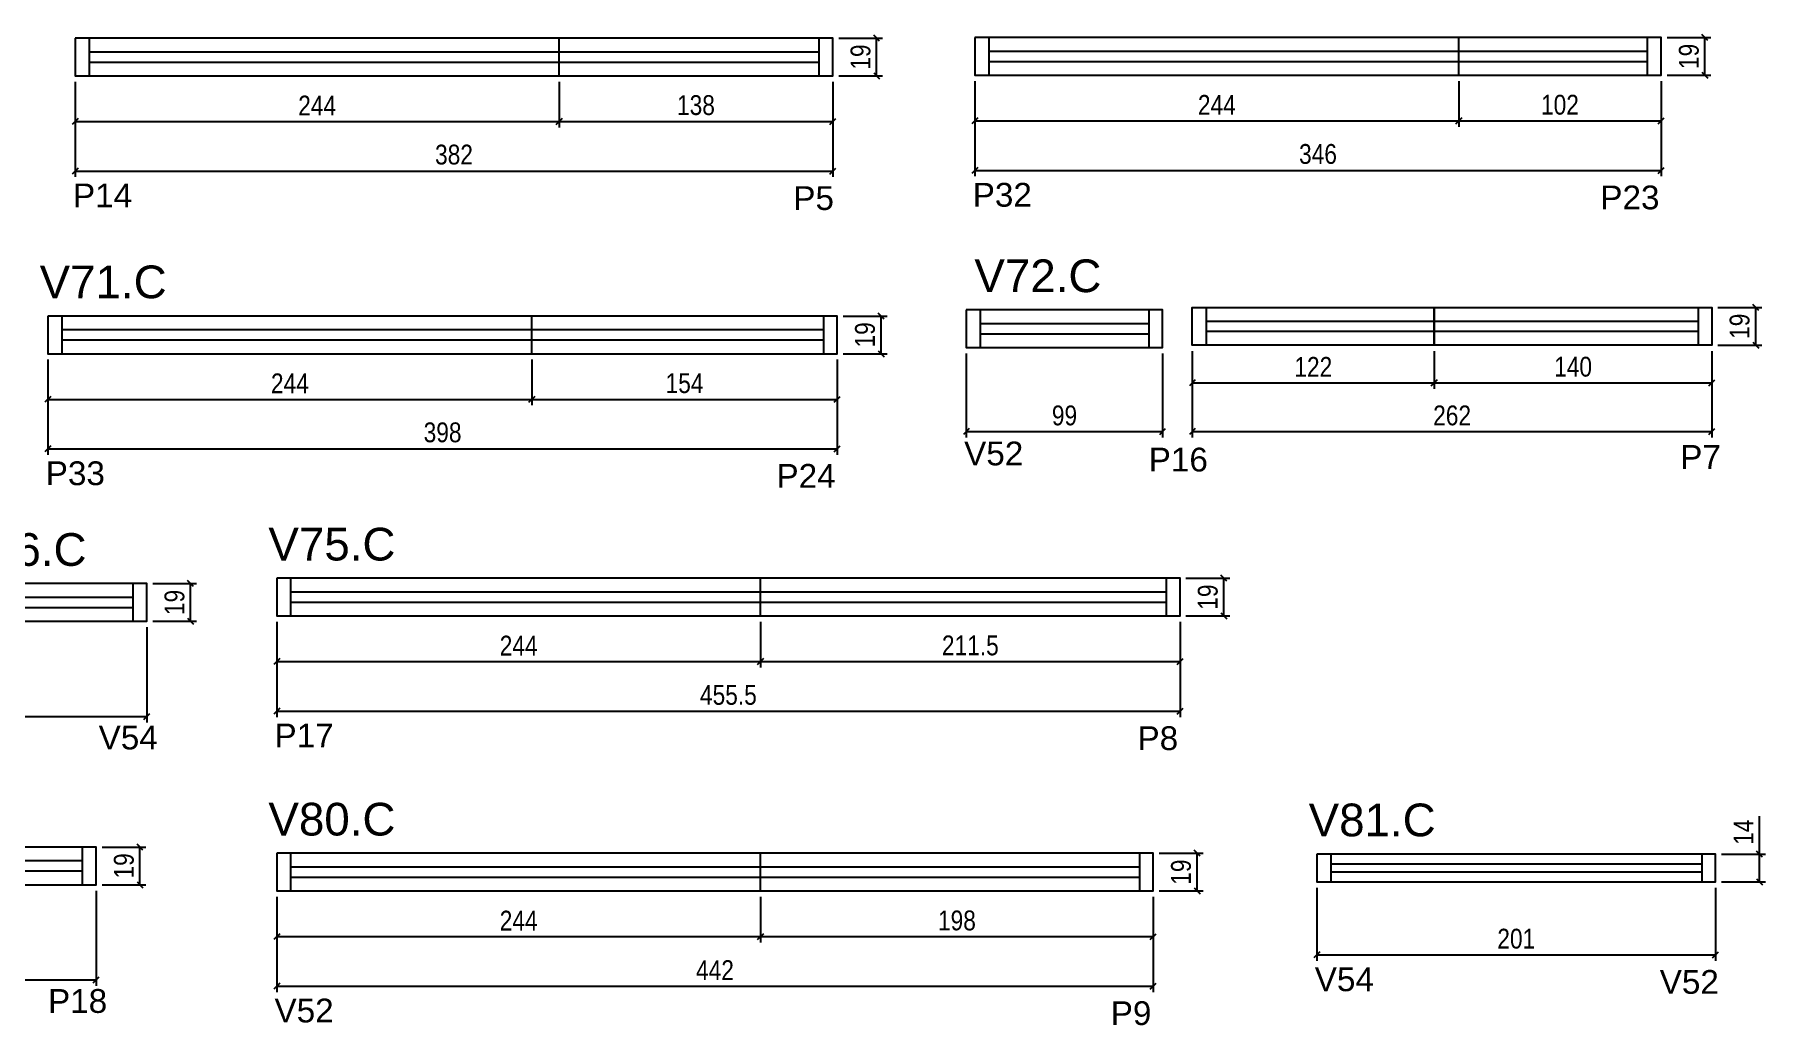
# Model space of a CAD drawing. Header units: millimetres. Extents: x 4052 to 5425, y -1423 to 2493.
# Drawn here: x 4541 to 5413, y -1423 to -923 of the extents above; entities that cross this region are included whole.
import ezdxf

# ---------------------------------------------------------------- set-up
doc = ezdxf.new("R2010")
doc.units = ezdxf.units.MM
for name, color, linetype in [('5', 5, 'Continuous'), ('COTA', 241, 'Continuous'), ('NOMENCLATURA', 7, 'Continuous'), ('Painéis', 200, 'Continuous'), ('SARR_2.2x7', 40, 'Continuous'), ('SARR_EDITAR', 141, 'Continuous')]:
    doc.layers.add(name, color=color, linetype=linetype)
doc.styles.add('COTA TECNICA', font='techl___.ttf', dxfattribs={"height": 10})
doc.styles.add('COTA TECNICA-50', font='techl___.ttf', dxfattribs={"height": 10})
doc.styles.get("Standard").update_dxf_attribs({"font": 'arial.ttf'})
doc.dimstyles.new('COTA PAINEL-50', dxfattribs={"dimtxt": 10, "dimasz": 3, "dimexe": 3, "dimexo": 3, "dimgap": 3, "dimtad": 1, "dimdec": 1, "dimzin": 12, "dimdsep": 46, "dimtxsty": 'COTA TECNICA-50', "dimblk1": 'OBLIQUE', "dimblk2": 'OBLIQUE', "dimsah": 1, "dimcen": 0.9, "dimclrd": 4, "dimclre": 4, "dimclrt": 240, "dimadec": 1, "dimazin": 3, "dimtfac": 1, "dimtdec": 1, "dimtmove": 0, "dimatfit": 3, "dimfxl": 1, "dimtolj": 1, "dimtzin": 12, "dimarcsym": 0})
doc.dimstyles.new('PAINEL', dxfattribs={"dimtxt": 10, "dimasz": 3, "dimexe": 3, "dimexo": 3, "dimgap": 3, "dimtad": 1, "dimdec": 1, "dimzin": 12, "dimdsep": 46, "dimtxsty": 'COTA TECNICA', "dimblk1": 'OBLIQUE', "dimblk2": 'OBLIQUE', "dimsah": 1, "dimcen": 0.9, "dimclrd": 4, "dimclre": 4, "dimclrt": 240, "dimadec": 1, "dimazin": 3, "dimtfac": 1, "dimtdec": 1, "dimtmove": 0, "dimatfit": 3, "dimfxl": 1, "dimtolj": 1, "dimtzin": 12, "dimarcsym": 0})

# ---------------------------------------------------------------- blocks, each defined once
blk = doc.blocks.new('_Oblique')
at = {"color": 0, "linetype": 'ByBlock', "lineweight": -2}
blk.add_line((-0.5, -0.5), (0.5, 0.5), dxfattribs=at)
blk = doc.blocks.new('*D127')
at = {"layer": 'COTA', "color": 4, "linetype": 'ByBlock', "lineweight": -2, "transparency": 16777216}
for p, q in [((4561.16, -947.3), (4561.16, -995.3)), ((4943.16, -947.3), (4943.16, -995.3)), ((4561.16, -992.3), (4943.16, -992.3))]:
    blk.add_line(p, q, dxfattribs=at)
at = {"layer": 'Defpoints', "color": 0, "linetype": 'ByBlock', "transparency": 16777216}
for p in [(4561.16, -944.3), (4943.16, -944.3), (4943.16, -992.3)]:
    blk.add_point(p, dxfattribs=at)
at = {"layer": 'COTA', "color": 4, "linetype": 'ByBlock', "lineweight": -2, "transparency": 16777216, "xscale": 3, "yscale": 3, "zscale": 3, "rotation": 180}
blk.add_blockref('_Oblique', (4561.16, -992.3), dxfattribs=at)
at = {"layer": 'COTA', "color": 4, "linetype": 'ByBlock', "lineweight": -2, "transparency": 16777216, "xscale": 3, "yscale": 3, "zscale": 3}
blk.add_blockref('_Oblique', (4943.16, -992.3), dxfattribs=at)
at = {"layer": 'COTA', "color": 240, "linetype": 'ByBlock', "transparency": 16777216, "insert": (4752.16, -984.06), "char_height": 10, "attachment_point": 5, "style": 'COTA TECNICA-50'}
blk.add_mtext('\\A1;382', dxfattribs=at)
blk = doc.blocks.new('*D128')
at = {"layer": 'COTA', "color": 4, "lineweight": -2, "transparency": 16777216}
for p, q in [((4946.16, -925.3), (4968.28, -925.3)), ((4965.28, -944.3), (4965.28, -925.3)), ((4946.16, -944.3), (4968.28, -944.3))]:
    blk.add_line(p, q, dxfattribs=at)
at = {"layer": 'Defpoints', "color": 0, "transparency": 16777216}
for p in [(4943.16, -925.3), (4965.28, -925.3), (4943.16, -944.3)]:
    blk.add_point(p, dxfattribs=at)
at = {"layer": 'COTA', "color": 4, "lineweight": -2, "transparency": 16777216, "xscale": 3, "yscale": 3, "zscale": 3}
for p, rotation in [((4965.28, -925.3), 90), ((4965.28, -944.3), 270)]:
    blk.add_blockref('_Oblique', p, dxfattribs=dict(at, rotation=rotation))
at = {"layer": 'COTA', "color": 240, "transparency": 16777216, "insert": (4957.19, -934.8), "char_height": 10, "attachment_point": 5, "rotation": 90, "style": 'COTA TECNICA'}
blk.add_mtext('\\A1;19', dxfattribs=at)
blk = doc.blocks.new('*D129')
at = {"layer": 'Defpoints', "color": 0, "transparency": 16777216}
for p in [(4561.16, -944.3), (4805.16, -944.3), (4805.16, -967.34)]:
    blk.add_point(p, dxfattribs=at)
at = {"layer": 'Painéis', "color": 4, "lineweight": -2, "transparency": 16777216}
for p, q in [((4561.16, -947.3), (4561.16, -970.34)), ((4805.16, -947.3), (4805.16, -970.34)), ((4561.16, -967.34), (4805.16, -967.34))]:
    blk.add_line(p, q, dxfattribs=at)
at = {"layer": 'Painéis', "color": 4, "lineweight": -2, "transparency": 16777216, "xscale": 3, "yscale": 3, "zscale": 3, "rotation": 180}
blk.add_blockref('_Oblique', (4561.16, -967.34), dxfattribs=at)
at = {"layer": 'Painéis', "color": 4, "lineweight": -2, "transparency": 16777216, "xscale": 3, "yscale": 3, "zscale": 3}
blk.add_blockref('_Oblique', (4805.16, -967.34), dxfattribs=at)
at = {"layer": 'Painéis', "color": 240, "transparency": 16777216, "insert": (4683.16, -959.27), "char_height": 10, "attachment_point": 5, "style": 'COTA TECNICA'}
blk.add_mtext('\\A1;244', dxfattribs=at)
blk = doc.blocks.new('*D254')
at = {"layer": 'Defpoints', "color": 0, "transparency": 16777216}
for p in [(4805.16, -944.3), (4943.16, -944.3), (4943.16, -967.34)]:
    blk.add_point(p, dxfattribs=at)
at = {"layer": 'Painéis', "color": 4, "lineweight": -2, "transparency": 16777216}
for p, q in [((4805.16, -947.3), (4805.16, -970.34)), ((4943.16, -947.3), (4943.16, -970.34)), ((4805.16, -967.34), (4943.16, -967.34))]:
    blk.add_line(p, q, dxfattribs=at)
at = {"layer": 'Painéis', "color": 4, "lineweight": -2, "transparency": 16777216, "xscale": 3, "yscale": 3, "zscale": 3, "rotation": 180}
blk.add_blockref('_Oblique', (4805.16, -967.34), dxfattribs=at)
at = {"layer": 'Painéis', "color": 4, "lineweight": -2, "transparency": 16777216, "xscale": 3, "yscale": 3, "zscale": 3}
blk.add_blockref('_Oblique', (4943.16, -967.34), dxfattribs=at)
at = {"layer": 'Painéis', "color": 240, "transparency": 16777216, "insert": (4874.16, -959.1), "char_height": 10, "attachment_point": 5, "style": 'COTA TECNICA'}
blk.add_mtext('\\A1;138', dxfattribs=at)
blk = doc.blocks.new('*D130')
at = {"layer": 'COTA', "color": 4, "linetype": 'ByBlock', "lineweight": -2, "transparency": 16777216}
for p, q in [((5014.83, -946.97), (5014.83, -994.97)), ((5360.83, -946.97), (5360.83, -994.97)), ((5014.83, -991.97), (5360.83, -991.97))]:
    blk.add_line(p, q, dxfattribs=at)
at = {"layer": 'Defpoints', "color": 0, "linetype": 'ByBlock', "transparency": 16777216}
for p in [(5014.83, -943.97), (5360.83, -943.97), (5360.83, -991.97)]:
    blk.add_point(p, dxfattribs=at)
at = {"layer": 'COTA', "color": 4, "linetype": 'ByBlock', "lineweight": -2, "transparency": 16777216, "xscale": 3, "yscale": 3, "zscale": 3, "rotation": 180}
blk.add_blockref('_Oblique', (5014.83, -991.97), dxfattribs=at)
at = {"layer": 'COTA', "color": 4, "linetype": 'ByBlock', "lineweight": -2, "transparency": 16777216, "xscale": 3, "yscale": 3, "zscale": 3}
blk.add_blockref('_Oblique', (5360.83, -991.97), dxfattribs=at)
at = {"layer": 'COTA', "color": 240, "linetype": 'ByBlock', "transparency": 16777216, "insert": (5187.83, -983.75), "char_height": 10, "attachment_point": 5, "style": 'COTA TECNICA-50'}
blk.add_mtext('\\A1;346', dxfattribs=at)
blk = doc.blocks.new('*D131')
at = {"layer": 'COTA', "color": 4, "lineweight": -2, "transparency": 16777216}
for p, q in [((5363.83, -924.97), (5385.95, -924.97)), ((5382.95, -943.97), (5382.95, -924.97)), ((5363.83, -943.97), (5385.95, -943.97))]:
    blk.add_line(p, q, dxfattribs=at)
at = {"layer": 'Defpoints', "color": 0, "transparency": 16777216}
for p in [(5360.83, -924.97), (5382.95, -924.97), (5360.83, -943.97)]:
    blk.add_point(p, dxfattribs=at)
at = {"layer": 'COTA', "color": 4, "lineweight": -2, "transparency": 16777216, "xscale": 3, "yscale": 3, "zscale": 3}
for p, rotation in [((5382.95, -924.97), 90), ((5382.95, -943.97), 270)]:
    blk.add_blockref('_Oblique', p, dxfattribs=dict(at, rotation=rotation))
at = {"layer": 'COTA', "color": 240, "transparency": 16777216, "insert": (5374.87, -934.47), "char_height": 10, "attachment_point": 5, "rotation": 90, "style": 'COTA TECNICA'}
blk.add_mtext('\\A1;19', dxfattribs=at)
blk = doc.blocks.new('*D132')
at = {"layer": 'Defpoints', "color": 0, "transparency": 16777216}
for p in [(5014.83, -943.97), (5258.83, -943.97), (5258.83, -967.01)]:
    blk.add_point(p, dxfattribs=at)
at = {"layer": 'Painéis', "color": 4, "lineweight": -2, "transparency": 16777216}
for p, q in [((5014.83, -946.97), (5014.83, -970.01)), ((5258.83, -946.97), (5258.83, -970.01)), ((5014.83, -967.01), (5258.83, -967.01))]:
    blk.add_line(p, q, dxfattribs=at)
at = {"layer": 'Painéis', "color": 4, "lineweight": -2, "transparency": 16777216, "xscale": 3, "yscale": 3, "zscale": 3, "rotation": 180}
blk.add_blockref('_Oblique', (5014.83, -967.01), dxfattribs=at)
at = {"layer": 'Painéis', "color": 4, "lineweight": -2, "transparency": 16777216, "xscale": 3, "yscale": 3, "zscale": 3}
blk.add_blockref('_Oblique', (5258.83, -967.01), dxfattribs=at)
at = {"layer": 'Painéis', "color": 240, "transparency": 16777216, "insert": (5136.83, -958.94), "char_height": 10, "attachment_point": 5, "style": 'COTA TECNICA'}
blk.add_mtext('\\A1;244', dxfattribs=at)
blk = doc.blocks.new('*D255')
at = {"layer": 'Defpoints', "color": 0, "transparency": 16777216}
for p in [(5258.83, -943.97), (5360.83, -943.97), (5360.83, -967.01)]:
    blk.add_point(p, dxfattribs=at)
at = {"layer": 'Painéis', "color": 4, "lineweight": -2, "transparency": 16777216}
for p, q in [((5258.83, -946.97), (5258.83, -970.01)), ((5360.83, -946.97), (5360.83, -970.01)), ((5258.83, -967.01), (5360.83, -967.01))]:
    blk.add_line(p, q, dxfattribs=at)
at = {"layer": 'Painéis', "color": 4, "lineweight": -2, "transparency": 16777216, "xscale": 3, "yscale": 3, "zscale": 3, "rotation": 180}
blk.add_blockref('_Oblique', (5258.83, -967.01), dxfattribs=at)
at = {"layer": 'Painéis', "color": 4, "lineweight": -2, "transparency": 16777216, "xscale": 3, "yscale": 3, "zscale": 3}
blk.add_blockref('_Oblique', (5360.83, -967.01), dxfattribs=at)
at = {"layer": 'Painéis', "color": 240, "transparency": 16777216, "insert": (5309.83, -958.91), "char_height": 10, "attachment_point": 5, "style": 'COTA TECNICA'}
blk.add_mtext('\\A1;102', dxfattribs=at)
blk = doc.blocks.new('*D137')
at = {"layer": 'COTA', "color": 4, "linetype": 'ByBlock', "lineweight": -2, "transparency": 16777216}
for p, q in [((4547.41, -1087.45), (4547.41, -1135.44)), ((4945.41, -1087.45), (4945.41, -1135.44)), ((4547.41, -1132.44), (4945.41, -1132.44))]:
    blk.add_line(p, q, dxfattribs=at)
at = {"layer": 'Defpoints', "color": 0, "linetype": 'ByBlock', "transparency": 16777216}
for p in [(4547.41, -1084.45), (4945.41, -1084.45), (4945.41, -1132.44)]:
    blk.add_point(p, dxfattribs=at)
at = {"layer": 'COTA', "color": 4, "linetype": 'ByBlock', "lineweight": -2, "transparency": 16777216, "xscale": 3, "yscale": 3, "zscale": 3, "rotation": 180}
blk.add_blockref('_Oblique', (4547.41, -1132.44), dxfattribs=at)
at = {"layer": 'COTA', "color": 4, "linetype": 'ByBlock', "lineweight": -2, "transparency": 16777216, "xscale": 3, "yscale": 3, "zscale": 3}
blk.add_blockref('_Oblique', (4945.41, -1132.44), dxfattribs=at)
at = {"layer": 'COTA', "color": 240, "linetype": 'ByBlock', "transparency": 16777216, "insert": (4746.41, -1124.19), "char_height": 10, "attachment_point": 5, "style": 'COTA TECNICA-50'}
blk.add_mtext('\\A1;398', dxfattribs=at)
blk = doc.blocks.new('*D159')
at = {"layer": 'COTA', "color": 4, "lineweight": -2, "transparency": 16777216}
for p, q in [((4948.41, -1065.45), (4970.53, -1065.45)), ((4967.53, -1084.45), (4967.53, -1065.45)), ((4948.41, -1084.45), (4970.53, -1084.45))]:
    blk.add_line(p, q, dxfattribs=at)
at = {"layer": 'Defpoints', "color": 0, "transparency": 16777216}
for p in [(4945.41, -1065.45), (4967.53, -1065.45), (4945.41, -1084.45)]:
    blk.add_point(p, dxfattribs=at)
at = {"layer": 'COTA', "color": 4, "lineweight": -2, "transparency": 16777216, "xscale": 3, "yscale": 3, "zscale": 3}
for p, rotation in [((4967.53, -1065.45), 90), ((4967.53, -1084.45), 270)]:
    blk.add_blockref('_Oblique', p, dxfattribs=dict(at, rotation=rotation))
at = {"layer": 'COTA', "color": 240, "transparency": 16777216, "insert": (4959.44, -1074.95), "char_height": 10, "attachment_point": 5, "rotation": 90, "style": 'COTA TECNICA'}
blk.add_mtext('\\A1;19', dxfattribs=at)
blk = doc.blocks.new('*D160')
at = {"layer": 'Defpoints', "color": 0, "transparency": 16777216}
for p in [(4547.41, -1084.45), (4791.41, -1084.45), (4791.41, -1107.48)]:
    blk.add_point(p, dxfattribs=at)
at = {"layer": 'Painéis', "color": 4, "lineweight": -2, "transparency": 16777216}
for p, q in [((4547.41, -1087.45), (4547.41, -1110.48)), ((4791.41, -1087.45), (4791.41, -1110.48)), ((4547.41, -1107.48), (4791.41, -1107.48))]:
    blk.add_line(p, q, dxfattribs=at)
at = {"layer": 'Painéis', "color": 4, "lineweight": -2, "transparency": 16777216, "xscale": 3, "yscale": 3, "zscale": 3, "rotation": 180}
blk.add_blockref('_Oblique', (4547.41, -1107.48), dxfattribs=at)
at = {"layer": 'Painéis', "color": 4, "lineweight": -2, "transparency": 16777216, "xscale": 3, "yscale": 3, "zscale": 3}
blk.add_blockref('_Oblique', (4791.41, -1107.48), dxfattribs=at)
at = {"layer": 'Painéis', "color": 240, "transparency": 16777216, "insert": (4669.41, -1099.41), "char_height": 10, "attachment_point": 5, "style": 'COTA TECNICA'}
blk.add_mtext('\\A1;244', dxfattribs=at)
blk = doc.blocks.new('*D265')
at = {"layer": 'Defpoints', "color": 0, "transparency": 16777216}
for p in [(4791.41, -1084.45), (4945.41, -1084.45), (4945.41, -1107.48)]:
    blk.add_point(p, dxfattribs=at)
at = {"layer": 'Painéis', "color": 4, "lineweight": -2, "transparency": 16777216}
for p, q in [((4791.41, -1087.45), (4791.41, -1110.48)), ((4945.41, -1087.45), (4945.41, -1110.48)), ((4791.41, -1107.48), (4945.41, -1107.48))]:
    blk.add_line(p, q, dxfattribs=at)
at = {"layer": 'Painéis', "color": 4, "lineweight": -2, "transparency": 16777216, "xscale": 3, "yscale": 3, "zscale": 3, "rotation": 180}
blk.add_blockref('_Oblique', (4791.41, -1107.48), dxfattribs=at)
at = {"layer": 'Painéis', "color": 4, "lineweight": -2, "transparency": 16777216, "xscale": 3, "yscale": 3, "zscale": 3}
blk.add_blockref('_Oblique', (4945.41, -1107.48), dxfattribs=at)
at = {"layer": 'Painéis', "color": 240, "transparency": 16777216, "insert": (4868.41, -1099.37), "char_height": 10, "attachment_point": 5, "style": 'COTA TECNICA'}
blk.add_mtext('\\A1;154', dxfattribs=at)
blk = doc.blocks.new('*D161')
at = {"layer": 'COTA', "color": 4, "linetype": 'ByBlock', "lineweight": -2, "transparency": 16777216}
for p, q in [((5010.5, -1084.38), (5010.5, -1126.75)), ((5109.5, -1084.38), (5109.5, -1126.75)), ((5010.5, -1123.75), (5109.5, -1123.75))]:
    blk.add_line(p, q, dxfattribs=at)
at = {"layer": 'Defpoints', "color": 0, "linetype": 'ByBlock', "transparency": 16777216}
for p in [(5010.5, -1081.38), (5109.5, -1081.38), (5109.5, -1123.75)]:
    blk.add_point(p, dxfattribs=at)
at = {"layer": 'COTA', "color": 4, "linetype": 'ByBlock', "lineweight": -2, "transparency": 16777216, "xscale": 3, "yscale": 3, "zscale": 3, "rotation": 180}
blk.add_blockref('_Oblique', (5010.5, -1123.75), dxfattribs=at)
at = {"layer": 'COTA', "color": 4, "linetype": 'ByBlock', "lineweight": -2, "transparency": 16777216, "xscale": 3, "yscale": 3, "zscale": 3}
blk.add_blockref('_Oblique', (5109.5, -1123.75), dxfattribs=at)
at = {"layer": 'COTA', "color": 240, "linetype": 'ByBlock', "transparency": 16777216, "insert": (5060, -1115.66), "char_height": 10, "attachment_point": 5, "style": 'COTA TECNICA-50'}
blk.add_mtext('\\A1;99', dxfattribs=at)
blk = doc.blocks.new('*D162')
at = {"layer": 'COTA', "color": 4, "linetype": 'ByBlock', "lineweight": -2, "transparency": 16777216}
for p, q in [((5124.45, -1083.12), (5124.45, -1102.17)), ((5246.45, -1083.12), (5246.45, -1102.17)), ((5124.45, -1099.17), (5246.45, -1099.17))]:
    blk.add_line(p, q, dxfattribs=at)
at = {"layer": 'Defpoints', "color": 0, "linetype": 'ByBlock', "transparency": 16777216}
for p in [(5124.45, -1080.12), (5246.45, -1080.12), (5246.45, -1099.17)]:
    blk.add_point(p, dxfattribs=at)
at = {"layer": 'COTA', "color": 4, "linetype": 'ByBlock', "lineweight": -2, "transparency": 16777216, "xscale": 3, "yscale": 3, "zscale": 3, "rotation": 180}
blk.add_blockref('_Oblique', (5124.45, -1099.17), dxfattribs=at)
at = {"layer": 'COTA', "color": 4, "linetype": 'ByBlock', "lineweight": -2, "transparency": 16777216, "xscale": 3, "yscale": 3, "zscale": 3}
blk.add_blockref('_Oblique', (5246.45, -1099.17), dxfattribs=at)
at = {"layer": 'COTA', "color": 240, "linetype": 'ByBlock', "transparency": 16777216, "insert": (5185.45, -1091.11), "char_height": 10, "attachment_point": 5, "style": 'COTA TECNICA-50'}
blk.add_mtext('\\A1;122', dxfattribs=at)
blk = doc.blocks.new('*D163')
at = {"layer": 'COTA', "color": 4, "linetype": 'ByBlock', "lineweight": -2, "transparency": 16777216}
for p, q in [((5246.45, -1083.12), (5246.45, -1102.17)), ((5386.45, -1083.12), (5386.45, -1102.17)), ((5246.45, -1099.17), (5386.45, -1099.17))]:
    blk.add_line(p, q, dxfattribs=at)
at = {"layer": 'Defpoints', "color": 0, "linetype": 'ByBlock', "transparency": 16777216}
for p in [(5246.45, -1080.12), (5386.45, -1080.12), (5386.45, -1099.17)]:
    blk.add_point(p, dxfattribs=at)
at = {"layer": 'COTA', "color": 4, "linetype": 'ByBlock', "lineweight": -2, "transparency": 16777216, "xscale": 3, "yscale": 3, "zscale": 3, "rotation": 180}
blk.add_blockref('_Oblique', (5246.45, -1099.17), dxfattribs=at)
at = {"layer": 'COTA', "color": 4, "linetype": 'ByBlock', "lineweight": -2, "transparency": 16777216, "xscale": 3, "yscale": 3, "zscale": 3}
blk.add_blockref('_Oblique', (5386.45, -1099.17), dxfattribs=at)
at = {"layer": 'COTA', "color": 240, "linetype": 'ByBlock', "transparency": 16777216, "insert": (5316.45, -1091.07), "char_height": 10, "attachment_point": 5, "style": 'COTA TECNICA-50'}
blk.add_mtext('\\A1;140', dxfattribs=at)
blk = doc.blocks.new('*D266')
at = {"layer": 'COTA', "color": 4, "lineweight": -2, "transparency": 16777216}
for p, q in [((5124.45, -1083.12), (5124.45, -1126.75)), ((5386.45, -1083.12), (5386.45, -1126.75)), ((5124.45, -1123.75), (5386.45, -1123.75))]:
    blk.add_line(p, q, dxfattribs=at)
at = {"layer": 'Defpoints', "color": 0, "transparency": 16777216}
for p in [(5124.45, -1080.12), (5386.45, -1080.12), (5386.45, -1123.75)]:
    blk.add_point(p, dxfattribs=at)
at = {"layer": 'COTA', "color": 4, "lineweight": -2, "transparency": 16777216, "xscale": 3, "yscale": 3, "zscale": 3, "rotation": 180}
blk.add_blockref('_Oblique', (5124.45, -1123.75), dxfattribs=at)
at = {"layer": 'COTA', "color": 4, "lineweight": -2, "transparency": 16777216, "xscale": 3, "yscale": 3, "zscale": 3}
blk.add_blockref('_Oblique', (5386.45, -1123.75), dxfattribs=at)
at = {"layer": 'COTA', "color": 240, "transparency": 16777216, "insert": (5255.45, -1115.65), "char_height": 10, "attachment_point": 5, "style": 'COTA TECNICA'}
blk.add_mtext('\\A1;262', dxfattribs=at)
blk = doc.blocks.new('*D164')
at = {"layer": 'COTA', "color": 4, "lineweight": -2, "transparency": 16777216}
for p, q in [((5389.45, -1061.12), (5411.57, -1061.12)), ((5408.57, -1080.12), (5408.57, -1061.12)), ((5389.45, -1080.12), (5411.57, -1080.12))]:
    blk.add_line(p, q, dxfattribs=at)
at = {"layer": 'Defpoints', "color": 0, "transparency": 16777216}
for p in [(5386.45, -1061.12), (5408.57, -1061.12), (5386.45, -1080.12)]:
    blk.add_point(p, dxfattribs=at)
at = {"layer": 'COTA', "color": 4, "lineweight": -2, "transparency": 16777216, "xscale": 3, "yscale": 3, "zscale": 3}
for p, rotation in [((5408.57, -1061.12), 90), ((5408.57, -1080.12), 270)]:
    blk.add_blockref('_Oblique', p, dxfattribs=dict(at, rotation=rotation))
at = {"layer": 'COTA', "color": 240, "transparency": 16777216, "insert": (5400.48, -1070.62), "char_height": 10, "attachment_point": 5, "rotation": 90, "style": 'COTA TECNICA'}
blk.add_mtext('\\A1;19', dxfattribs=at)
blk = doc.blocks.new('*D167')
at = {"layer": 'COTA', "color": 4, "linetype": 'ByBlock', "lineweight": -2, "transparency": 16777216}
for p, q in [((4417.22, -1222.44), (4417.22, -1270.44)), ((4597.22, -1222.44), (4597.22, -1270.44)), ((4417.22, -1267.44), (4597.22, -1267.44))]:
    blk.add_line(p, q, dxfattribs=at)
at = {"layer": 'Defpoints', "color": 0, "linetype": 'ByBlock', "transparency": 16777216}
for p in [(4417.22, -1219.44), (4597.22, -1219.44), (4597.22, -1267.44)]:
    blk.add_point(p, dxfattribs=at)
at = {"layer": 'COTA', "color": 4, "linetype": 'ByBlock', "lineweight": -2, "transparency": 16777216, "xscale": 3, "yscale": 3, "zscale": 3, "rotation": 180}
blk.add_blockref('_Oblique', (4417.22, -1267.44), dxfattribs=at)
at = {"layer": 'COTA', "color": 4, "linetype": 'ByBlock', "lineweight": -2, "transparency": 16777216, "xscale": 3, "yscale": 3, "zscale": 3}
blk.add_blockref('_Oblique', (4597.22, -1267.44), dxfattribs=at)
at = {"layer": 'COTA', "color": 240, "linetype": 'ByBlock', "transparency": 16777216, "insert": (4507.22, -1259.31), "char_height": 10, "attachment_point": 5, "style": 'COTA TECNICA-50'}
blk.add_mtext('\\A1;180', dxfattribs=at)
blk = doc.blocks.new('*D168')
at = {"layer": 'COTA', "color": 4, "lineweight": -2, "transparency": 16777216}
for p, q in [((4600.22, -1200.44), (4622.34, -1200.44)), ((4619.34, -1219.44), (4619.34, -1200.44)), ((4600.22, -1219.44), (4622.34, -1219.44))]:
    blk.add_line(p, q, dxfattribs=at)
at = {"layer": 'Defpoints', "color": 0, "transparency": 16777216}
for p in [(4597.22, -1200.44), (4619.34, -1200.44), (4597.22, -1219.44)]:
    blk.add_point(p, dxfattribs=at)
at = {"layer": 'COTA', "color": 4, "lineweight": -2, "transparency": 16777216, "xscale": 3, "yscale": 3, "zscale": 3}
for p, rotation in [((4619.34, -1200.44), 90), ((4619.34, -1219.44), 270)]:
    blk.add_blockref('_Oblique', p, dxfattribs=dict(at, rotation=rotation))
at = {"layer": 'COTA', "color": 240, "transparency": 16777216, "insert": (4611.26, -1209.94), "char_height": 10, "attachment_point": 5, "rotation": 90, "style": 'COTA TECNICA'}
blk.add_mtext('\\A1;19', dxfattribs=at)
blk = doc.blocks.new('*D169')
at = {"layer": 'COTA', "color": 4, "linetype": 'ByBlock', "lineweight": -2, "transparency": 16777216}
for p, q in [((4662.76, -1219.74), (4662.76, -1267.74)), ((5118.26, -1219.74), (5118.26, -1267.74)), ((4662.76, -1264.74), (5118.26, -1264.74))]:
    blk.add_line(p, q, dxfattribs=at)
at = {"layer": 'Defpoints', "color": 0, "linetype": 'ByBlock', "transparency": 16777216}
for p in [(4662.76, -1216.74), (5118.26, -1216.74), (5118.26, -1264.74)]:
    blk.add_point(p, dxfattribs=at)
at = {"layer": 'COTA', "color": 4, "linetype": 'ByBlock', "lineweight": -2, "transparency": 16777216, "xscale": 3, "yscale": 3, "zscale": 3, "rotation": 180}
blk.add_blockref('_Oblique', (4662.76, -1264.74), dxfattribs=at)
at = {"layer": 'COTA', "color": 4, "linetype": 'ByBlock', "lineweight": -2, "transparency": 16777216, "xscale": 3, "yscale": 3, "zscale": 3}
blk.add_blockref('_Oblique', (5118.26, -1264.74), dxfattribs=at)
at = {"layer": 'COTA', "color": 240, "linetype": 'ByBlock', "transparency": 16777216, "insert": (4890.51, -1256.63), "char_height": 10, "attachment_point": 5, "style": 'COTA TECNICA-50'}
blk.add_mtext('\\A1;455.5', dxfattribs=at)
blk = doc.blocks.new('*D170')
at = {"layer": 'COTA', "color": 4, "lineweight": -2, "transparency": 16777216}
for p, q in [((5121.26, -1197.74), (5143.38, -1197.74)), ((5140.38, -1216.74), (5140.38, -1197.74)), ((5121.26, -1216.74), (5143.38, -1216.74))]:
    blk.add_line(p, q, dxfattribs=at)
at = {"layer": 'Defpoints', "color": 0, "transparency": 16777216}
for p in [(5118.26, -1197.74), (5140.38, -1197.74), (5118.26, -1216.74)]:
    blk.add_point(p, dxfattribs=at)
at = {"layer": 'COTA', "color": 4, "lineweight": -2, "transparency": 16777216, "xscale": 3, "yscale": 3, "zscale": 3}
for p, rotation in [((5140.38, -1197.74), 90), ((5140.38, -1216.74), 270)]:
    blk.add_blockref('_Oblique', p, dxfattribs=dict(at, rotation=rotation))
at = {"layer": 'COTA', "color": 240, "transparency": 16777216, "insert": (5132.29, -1207.24), "char_height": 10, "attachment_point": 5, "rotation": 90, "style": 'COTA TECNICA'}
blk.add_mtext('\\A1;19', dxfattribs=at)
blk = doc.blocks.new('*D171')
at = {"layer": 'Defpoints', "color": 0, "transparency": 16777216}
for p in [(4662.76, -1216.74), (4906.76, -1216.74), (4906.76, -1239.78)]:
    blk.add_point(p, dxfattribs=at)
at = {"layer": 'Painéis', "color": 4, "lineweight": -2, "transparency": 16777216}
for p, q in [((4662.76, -1219.74), (4662.76, -1242.78)), ((4906.76, -1219.74), (4906.76, -1242.78)), ((4662.76, -1239.78), (4906.76, -1239.78))]:
    blk.add_line(p, q, dxfattribs=at)
at = {"layer": 'Painéis', "color": 4, "lineweight": -2, "transparency": 16777216, "xscale": 3, "yscale": 3, "zscale": 3, "rotation": 180}
blk.add_blockref('_Oblique', (4662.76, -1239.78), dxfattribs=at)
at = {"layer": 'Painéis', "color": 4, "lineweight": -2, "transparency": 16777216, "xscale": 3, "yscale": 3, "zscale": 3}
blk.add_blockref('_Oblique', (4906.76, -1239.78), dxfattribs=at)
at = {"layer": 'Painéis', "color": 240, "transparency": 16777216, "insert": (4784.76, -1231.7), "char_height": 10, "attachment_point": 5, "style": 'COTA TECNICA'}
blk.add_mtext('\\A1;244', dxfattribs=at)
blk = doc.blocks.new('*D269')
at = {"layer": 'Defpoints', "color": 0, "transparency": 16777216}
for p in [(4906.76, -1216.74), (5118.26, -1216.74), (5118.26, -1239.78)]:
    blk.add_point(p, dxfattribs=at)
at = {"layer": 'Painéis', "color": 4, "lineweight": -2, "transparency": 16777216}
for p, q in [((4906.76, -1219.74), (4906.76, -1242.78)), ((5118.26, -1219.74), (5118.26, -1242.78)), ((4906.76, -1239.78), (5118.26, -1239.78))]:
    blk.add_line(p, q, dxfattribs=at)
at = {"layer": 'Painéis', "color": 4, "lineweight": -2, "transparency": 16777216, "xscale": 3, "yscale": 3, "zscale": 3, "rotation": 180}
blk.add_blockref('_Oblique', (4906.76, -1239.78), dxfattribs=at)
at = {"layer": 'Painéis', "color": 4, "lineweight": -2, "transparency": 16777216, "xscale": 3, "yscale": 3, "zscale": 3}
blk.add_blockref('_Oblique', (5118.26, -1239.78), dxfattribs=at)
at = {"layer": 'Painéis', "color": 240, "transparency": 16777216, "insert": (5012.51, -1231.67), "char_height": 10, "attachment_point": 5, "style": 'COTA TECNICA'}
blk.add_mtext('\\A1;211.5', dxfattribs=at)
blk = doc.blocks.new('*D175')
at = {"layer": 'COTA', "color": 4, "linetype": 'ByBlock', "lineweight": -2, "transparency": 16777216}
for p, q in [((4430.7, -1355.34), (4430.7, -1403.33)), ((4571.7, -1355.34), (4571.7, -1403.33)), ((4430.7, -1400.33), (4571.7, -1400.33))]:
    blk.add_line(p, q, dxfattribs=at)
at = {"layer": 'Defpoints', "color": 0, "linetype": 'ByBlock', "transparency": 16777216}
for p in [(4430.7, -1352.34), (4571.7, -1352.34), (4571.7, -1400.33)]:
    blk.add_point(p, dxfattribs=at)
at = {"layer": 'COTA', "color": 4, "linetype": 'ByBlock', "lineweight": -2, "transparency": 16777216, "xscale": 3, "yscale": 3, "zscale": 3, "rotation": 180}
blk.add_blockref('_Oblique', (4430.7, -1400.33), dxfattribs=at)
at = {"layer": 'COTA', "color": 4, "linetype": 'ByBlock', "lineweight": -2, "transparency": 16777216, "xscale": 3, "yscale": 3, "zscale": 3}
blk.add_blockref('_Oblique', (4571.7, -1400.33), dxfattribs=at)
at = {"layer": 'COTA', "color": 240, "linetype": 'ByBlock', "transparency": 16777216, "insert": (4501.2, -1392.26), "char_height": 10, "attachment_point": 5, "style": 'COTA TECNICA-50'}
blk.add_mtext('\\A1;141', dxfattribs=at)
blk = doc.blocks.new('*D176')
at = {"layer": 'COTA', "color": 4, "lineweight": -2, "transparency": 16777216}
for p, q in [((4574.7, -1333.34), (4596.82, -1333.34)), ((4593.82, -1352.34), (4593.82, -1333.34)), ((4574.7, -1352.34), (4596.82, -1352.34))]:
    blk.add_line(p, q, dxfattribs=at)
at = {"layer": 'Defpoints', "color": 0, "transparency": 16777216}
for p in [(4571.7, -1333.34), (4593.82, -1333.34), (4571.7, -1352.34)]:
    blk.add_point(p, dxfattribs=at)
at = {"layer": 'COTA', "color": 4, "lineweight": -2, "transparency": 16777216, "xscale": 3, "yscale": 3, "zscale": 3}
for p, rotation in [((4593.82, -1333.34), 90), ((4593.82, -1352.34), 270)]:
    blk.add_blockref('_Oblique', p, dxfattribs=dict(at, rotation=rotation))
at = {"layer": 'COTA', "color": 240, "transparency": 16777216, "insert": (4585.73, -1342.84), "char_height": 10, "attachment_point": 5, "rotation": 90, "style": 'COTA TECNICA'}
blk.add_mtext('\\A1;19', dxfattribs=at)
blk = doc.blocks.new('*D177')
at = {"layer": 'COTA', "color": 4, "linetype": 'ByBlock', "lineweight": -2, "transparency": 16777216}
for p, q in [((5187.3, -1353.88), (5187.3, -1390.71)), ((5388.3, -1353.88), (5388.3, -1390.71)), ((5187.3, -1387.71), (5388.3, -1387.71))]:
    blk.add_line(p, q, dxfattribs=at)
at = {"layer": 'Defpoints', "color": 0, "linetype": 'ByBlock', "transparency": 16777216}
for p in [(5187.3, -1350.88), (5388.3, -1350.88), (5388.3, -1387.71)]:
    blk.add_point(p, dxfattribs=at)
at = {"layer": 'COTA', "color": 4, "linetype": 'ByBlock', "lineweight": -2, "transparency": 16777216, "xscale": 3, "yscale": 3, "zscale": 3, "rotation": 180}
blk.add_blockref('_Oblique', (5187.3, -1387.71), dxfattribs=at)
at = {"layer": 'COTA', "color": 4, "linetype": 'ByBlock', "lineweight": -2, "transparency": 16777216, "xscale": 3, "yscale": 3, "zscale": 3}
blk.add_blockref('_Oblique', (5388.3, -1387.71), dxfattribs=at)
at = {"layer": 'COTA', "color": 240, "linetype": 'ByBlock', "transparency": 16777216, "insert": (5287.8, -1379.61), "char_height": 10, "attachment_point": 5, "style": 'COTA TECNICA-50'}
blk.add_mtext('\\A1;201', dxfattribs=at)
blk = doc.blocks.new('*D178')
at = {"layer": 'COTA', "color": 4, "lineweight": -2, "transparency": 16777216}
for p, q in [((5410.42, -1336.88), (5410.42, -1317.76)), ((5391.3, -1336.88), (5413.42, -1336.88)), ((5410.42, -1350.88), (5410.42, -1336.88)), ((5391.3, -1350.88), (5413.42, -1350.88))]:
    blk.add_line(p, q, dxfattribs=at)
at = {"layer": 'Defpoints', "color": 0, "transparency": 16777216}
for p in [(5388.3, -1336.88), (5410.42, -1336.88), (5388.3, -1350.88)]:
    blk.add_point(p, dxfattribs=at)
at = {"layer": 'COTA', "color": 4, "lineweight": -2, "transparency": 16777216, "xscale": 3, "yscale": 3, "zscale": 3}
for p, rotation in [((5410.42, -1336.88), 90), ((5410.42, -1350.88), 270)]:
    blk.add_blockref('_Oblique', p, dxfattribs=dict(at, rotation=rotation))
at = {"layer": 'COTA', "color": 240, "transparency": 16777216, "insert": (5402.35, -1325.82), "char_height": 10, "attachment_point": 5, "rotation": 90, "style": 'COTA TECNICA'}
blk.add_mtext('\\A1;14', dxfattribs=at)
blk = doc.blocks.new('*D179')
at = {"layer": 'COTA', "color": 4, "linetype": 'ByBlock', "lineweight": -2, "transparency": 16777216}
for p, q in [((4662.76, -1358.48), (4662.76, -1406.47)), ((5104.76, -1358.48), (5104.76, -1406.47)), ((4662.76, -1403.47), (5104.76, -1403.47))]:
    blk.add_line(p, q, dxfattribs=at)
at = {"layer": 'Defpoints', "color": 0, "linetype": 'ByBlock', "transparency": 16777216}
for p in [(4662.76, -1355.48), (5104.76, -1355.48), (5104.76, -1403.47)]:
    blk.add_point(p, dxfattribs=at)
at = {"layer": 'COTA', "color": 4, "linetype": 'ByBlock', "lineweight": -2, "transparency": 16777216, "xscale": 3, "yscale": 3, "zscale": 3, "rotation": 180}
blk.add_blockref('_Oblique', (4662.76, -1403.47), dxfattribs=at)
at = {"layer": 'COTA', "color": 4, "linetype": 'ByBlock', "lineweight": -2, "transparency": 16777216, "xscale": 3, "yscale": 3, "zscale": 3}
blk.add_blockref('_Oblique', (5104.76, -1403.47), dxfattribs=at)
at = {"layer": 'COTA', "color": 240, "linetype": 'ByBlock', "transparency": 16777216, "insert": (4883.76, -1395.4), "char_height": 10, "attachment_point": 5, "style": 'COTA TECNICA-50'}
blk.add_mtext('\\A1;442', dxfattribs=at)
blk = doc.blocks.new('*D157')
at = {"layer": 'COTA', "color": 4, "lineweight": -2, "transparency": 16777216}
for p, q in [((5107.76, -1336.48), (5129.88, -1336.48)), ((5126.88, -1355.48), (5126.88, -1336.48)), ((5107.76, -1355.48), (5129.88, -1355.48))]:
    blk.add_line(p, q, dxfattribs=at)
at = {"layer": 'Defpoints', "color": 0, "transparency": 16777216}
for p in [(5104.76, -1336.48), (5126.88, -1336.48), (5104.76, -1355.48)]:
    blk.add_point(p, dxfattribs=at)
at = {"layer": 'COTA', "color": 4, "lineweight": -2, "transparency": 16777216, "xscale": 3, "yscale": 3, "zscale": 3}
for p, rotation in [((5126.88, -1336.48), 90), ((5126.88, -1355.48), 270)]:
    blk.add_blockref('_Oblique', p, dxfattribs=dict(at, rotation=rotation))
at = {"layer": 'COTA', "color": 240, "transparency": 16777216, "insert": (5118.79, -1345.98), "char_height": 10, "attachment_point": 5, "rotation": 90, "style": 'COTA TECNICA'}
blk.add_mtext('\\A1;19', dxfattribs=at)
blk = doc.blocks.new('*D158')
at = {"layer": 'Defpoints', "color": 0, "transparency": 16777216}
for p in [(4662.76, -1355.48), (4906.76, -1355.48), (4906.76, -1378.52)]:
    blk.add_point(p, dxfattribs=at)
at = {"layer": 'Painéis', "color": 4, "lineweight": -2, "transparency": 16777216}
for p, q in [((4662.76, -1358.48), (4662.76, -1381.52)), ((4906.76, -1358.48), (4906.76, -1381.52)), ((4662.76, -1378.52), (4906.76, -1378.52))]:
    blk.add_line(p, q, dxfattribs=at)
at = {"layer": 'Painéis', "color": 4, "lineweight": -2, "transparency": 16777216, "xscale": 3, "yscale": 3, "zscale": 3, "rotation": 180}
blk.add_blockref('_Oblique', (4662.76, -1378.52), dxfattribs=at)
at = {"layer": 'Painéis', "color": 4, "lineweight": -2, "transparency": 16777216, "xscale": 3, "yscale": 3, "zscale": 3}
blk.add_blockref('_Oblique', (4906.76, -1378.52), dxfattribs=at)
at = {"layer": 'Painéis', "color": 240, "transparency": 16777216, "insert": (4784.76, -1370.44), "char_height": 10, "attachment_point": 5, "style": 'COTA TECNICA'}
blk.add_mtext('\\A1;244', dxfattribs=at)
blk = doc.blocks.new('*D264')
at = {"layer": 'Defpoints', "color": 0, "transparency": 16777216}
for p in [(4906.76, -1355.48), (5104.76, -1355.48), (5104.76, -1378.52)]:
    blk.add_point(p, dxfattribs=at)
at = {"layer": 'Painéis', "color": 4, "lineweight": -2, "transparency": 16777216}
for p, q in [((4906.76, -1358.48), (4906.76, -1381.52)), ((5104.76, -1358.48), (5104.76, -1381.52)), ((4906.76, -1378.52), (5104.76, -1378.52))]:
    blk.add_line(p, q, dxfattribs=at)
at = {"layer": 'Painéis', "color": 4, "lineweight": -2, "transparency": 16777216, "xscale": 3, "yscale": 3, "zscale": 3, "rotation": 180}
blk.add_blockref('_Oblique', (4906.76, -1378.52), dxfattribs=at)
at = {"layer": 'Painéis', "color": 4, "lineweight": -2, "transparency": 16777216, "xscale": 3, "yscale": 3, "zscale": 3}
blk.add_blockref('_Oblique', (5104.76, -1378.52), dxfattribs=at)
at = {"layer": 'Painéis', "color": 240, "transparency": 16777216, "insert": (5005.76, -1370.41), "char_height": 10, "attachment_point": 5, "style": 'COTA TECNICA'}
blk.add_mtext('\\A1;198', dxfattribs=at)

msp = doc.modelspace()

# ---------------------------------------------------------------- linework, layer by layer
at = {"layer": 'Painéis'}
for p, q in [((5258.83, -943.97), (5258.83, -924.97)), ((4805.16, -944.3), (4805.16, -925.3)), ((4791.41, -1084.45), (4791.41, -1065.45)), ((4906.76, -1216.74), (4906.76, -1197.74)), ((4906.76, -1355.48), (4906.76, -1336.48))]:
    msp.add_line(p, q, dxfattribs=at)
for points in [[(5014.83, -924.97), (5014.83, -943.97), (5360.83, -943.97), (5360.83, -924.97), (5014.83, -924.97)], [(4561.16, -925.3), (4561.16, -944.3), (4943.16, -944.3), (4943.16, -925.3), (4561.16, -925.3)], [(5010.5, -1062.38), (5010.5, -1081.38), (5109.5, -1081.38), (5109.5, -1062.38), (5010.5, -1062.38)], [(4547.41, -1065.45), (4547.41, -1084.45), (4945.41, -1084.45), (4945.41, -1065.45), (4547.41, -1065.45)], [(4417.22, -1200.44), (4417.22, -1219.44), (4597.22, -1219.44), (4597.22, -1200.44), (4417.22, -1200.44)], [(4662.76, -1197.74), (4662.76, -1216.74), (5118.26, -1216.74), (5118.26, -1197.74), (4662.76, -1197.74)], [(4430.7, -1333.34), (4430.7, -1352.34), (4571.7, -1352.34), (4571.7, -1333.34), (4430.7, -1333.34)], [(4662.76, -1336.48), (4662.76, -1355.48), (5104.76, -1355.48), (5104.76, -1336.48), (4662.76, -1336.48)], [(5187.3, -1336.88), (5187.3, -1350.88), (5388.3, -1350.88), (5388.3, -1336.88), (5187.3, -1336.88)]]:
    msp.add_lwpolyline(points, dxfattribs=at)
for points in [[(5246.45, -1080.12), (5124.45, -1080.12), (5124.45, -1061.12), (5246.45, -1061.12)], [(5246.45, -1061.12), (5386.45, -1061.12), (5386.45, -1080.12), (5246.45, -1080.12)]]:
    msp.add_lwpolyline(points, close=True, dxfattribs=at)
at = {"layer": 'SARR_2.2x7', "linetype": 'Continuous'}
for p, q in [((5021.83, -924.97), (5021.83, -943.97)), ((5353.83, -924.97), (5353.83, -943.97)), ((4568.16, -925.3), (4568.16, -944.3)), ((4805.16, -932.3), (4568.16, -932.3)), ((4936.16, -932.3), (4805.16, -932.3)), ((4936.16, -925.3), (4936.16, -944.3)), ((5258.83, -931.97), (5021.83, -931.97)), ((5353.83, -931.97), (5258.83, -931.97)), ((4568.16, -937.3), (4805.16, -937.3)), ((4805.16, -937.3), (4936.16, -937.3)), ((5021.83, -936.97), (5258.83, -936.97)), ((5258.83, -936.97), (5353.83, -936.97)), ((5017.5, -1062.38), (5017.5, -1081.38)), ((5102.5, -1062.38), (5102.5, -1081.38)), ((5131.45, -1061.12), (5131.45, -1080.12)), ((5379.45, -1061.12), (5379.45, -1080.12)), ((4554.41, -1065.45), (4554.41, -1084.45)), ((4791.41, -1072.45), (4554.41, -1072.45)), ((4938.41, -1072.45), (4791.41, -1072.45)), ((4938.41, -1065.45), (4938.41, -1084.45)), ((5102.5, -1069.38), (5017.5, -1069.38)), ((5246.45, -1068.12), (5131.45, -1068.12)), ((5131.45, -1073.12), (5246.45, -1073.12)), ((5379.45, -1068.12), (5246.45, -1068.12)), ((5246.45, -1073.12), (5379.45, -1073.12)), ((4554.41, -1077.45), (4791.41, -1077.45)), ((4791.41, -1077.45), (4938.41, -1077.45)), ((5017.5, -1074.38), (5102.5, -1074.38)), ((4590.22, -1200.44), (4590.22, -1219.44)), ((4669.76, -1197.74), (4669.76, -1216.74)), ((5111.26, -1197.74), (5111.26, -1216.74)), ((4590.22, -1207.44), (4424.22, -1207.44)), ((4424.22, -1212.44), (4590.22, -1212.44)), ((4906.76, -1204.74), (4669.76, -1204.74)), ((4669.76, -1209.74), (4906.76, -1209.74)), ((5111.26, -1204.74), (4906.76, -1204.74)), ((4906.76, -1209.74), (5111.26, -1209.74)), ((4564.7, -1333.34), (4564.7, -1352.34)), ((4564.7, -1340.34), (4437.7, -1340.34)), ((4669.76, -1336.48), (4669.76, -1355.48)), ((4906.76, -1343.48), (4669.76, -1343.48)), ((5097.76, -1343.48), (4906.76, -1343.48)), ((5097.76, -1336.48), (5097.76, -1355.48)), ((5194.3, -1336.88), (5194.3, -1350.88)), ((5381.3, -1336.88), (5381.3, -1350.88)), ((4437.7, -1345.34), (4564.7, -1345.34)), ((4669.76, -1348.48), (4906.76, -1348.48)), ((4906.76, -1348.48), (5097.76, -1348.48))]:
    msp.add_line(p, q, dxfattribs=at)
at = {"layer": 'SARR_EDITAR', "linetype": 'Continuous'}
for p, q in [((5381.3, -1341.88), (5194.3, -1341.88)), ((5194.3, -1345.88), (5381.3, -1345.88))]:
    msp.add_line(p, q, dxfattribs=at)

# ---------------------------------------------------------------- texts
at = {"layer": '5', "linetype": 'Continuous'}
for s, p in [('P14', (4560.04, -1010.61)), ('P5', (4923.25, -1011.95)), ('P32', (5013.72, -1010.28)), ('P23', (5330.19, -1011.62)), ('V52', (5009.39, -1140.78)), ('P16', (5102.47, -1143.85)), ('P7', (5370.47, -1142.53)), ('P33', (4546.3, -1150.76)), ('P24', (4914.77, -1152.09)), ('V54', (4572.97, -1284.08)), ('P17', (4661.65, -1283.05)), ('P8', (5096.82, -1284.39)), ('V54', (5186.19, -1406.03)), ('V52', (5360.14, -1407.36)), ('P18', (4547.45, -1416.98)), ('V52', (4661.65, -1421.79)), ('P9', (5083.32, -1423.12))]:
    msp.add_text(s, height=12, rotation=359.99996, dxfattribs=at).set_placement(p)
at = {"layer": 'NOMENCLATURA', "linetype": 'Continuous'}
for s, p in [('V72.C', (5014.56, -1053.4)), ('V71.C', (4543.22, -1056.47)), ('V74.C - V76.C', (4418.27, -1191.47)), ('V75.C', (4658.58, -1188.77)), ('V80.C', (4658.58, -1327.51)), ('V81.C', (5183.11, -1327.9))]:
    msp.add_text(s, height=16.5, dxfattribs=at).set_placement(p)

# ---------------------------------------------------------------- dimensions: what is measured, and where the dimension line sits
at = {"layer": 'COTA'}
for base, p1, p2, picture, middle in [((4965.28, -925.3), (4943.16, -944.3), (4943.16, -925.3), '*D128', (4957.19, -934.8)), ((5382.95, -924.97), (5360.83, -943.97), (5360.83, -924.97), '*D131', (5374.87, -934.47)), ((4967.53, -1065.45), (4945.41, -1084.45), (4945.41, -1065.45), '*D159', (4959.44, -1074.95)), ((5408.57, -1061.12), (5386.45, -1080.12), (5386.45, -1061.12), '*D164', (5400.48, -1070.62)), ((4619.34, -1200.44), (4597.22, -1219.44), (4597.22, -1200.44), '*D168', (4611.26, -1209.94)), ((5140.38, -1197.74), (5118.26, -1216.74), (5118.26, -1197.74), '*D170', (5132.29, -1207.24)), ((5410.42, -1336.88), (5388.3, -1350.88), (5388.3, -1336.88), '*D178', (5402.35, -1325.82)), ((4593.82, -1333.34), (4571.7, -1352.34), (4571.7, -1333.34), '*D176', (4585.73, -1342.84)), ((5126.88, -1336.48), (5104.76, -1355.48), (5104.76, -1336.48), '*D157', (5118.79, -1345.98))]:
    dim = msp.add_linear_dim(base=base, p1=p1, p2=p2, angle=90, dimstyle='PAINEL', dxfattribs=at)
    dim.commit()
    dim.dimension.update_dxf_attribs({"geometry": picture, "text_midpoint": middle})
at = {"layer": 'COTA', "color": 1, "linetype": 'ByBlock'}
for base, p1, p2, picture, middle in [((4943.16, -992.3), (4561.16, -944.3), (4943.16, -944.3), '*D127', (4752.16, -984.06)), ((5360.83, -991.97), (5014.83, -943.97), (5360.83, -943.97), '*D130', (5187.83, -983.75)), ((5109.5, -1123.75), (5010.5, -1081.38), (5109.5, -1081.38), '*D161', (5060, -1115.66)), ((5246.45, -1099.17), (5124.45, -1080.12), (5246.45, -1080.12), '*D162', (5185.45, -1091.11)), ((5386.45, -1099.17), (5246.45, -1080.12), (5386.45, -1080.12), '*D163', (5316.45, -1091.07)), ((4945.41, -1132.44), (4547.41, -1084.45), (4945.41, -1084.45), '*D137', (4746.41, -1124.19)), ((4597.22, -1267.44), (4417.22, -1219.44), (4597.22, -1219.44), '*D167', (4507.22, -1259.31)), ((5118.26, -1264.74), (4662.76, -1216.74), (5118.26, -1216.74), '*D169', (4890.51, -1256.63)), ((4571.7, -1400.33), (4430.7, -1352.34), (4571.7, -1352.34), '*D175', (4501.2, -1392.26)), ((5388.3, -1387.71), (5187.3, -1350.88), (5388.3, -1350.88), '*D177', (5287.8, -1379.61)), ((5104.76, -1403.47), (4662.76, -1355.48), (5104.76, -1355.48), '*D179', (4883.76, -1395.4))]:
    dim = msp.add_linear_dim(base=base, p1=p1, p2=p2, dimstyle='COTA PAINEL-50', override={"dimarcsym": 1}, dxfattribs=at)
    dim.commit()
    dim.dimension.update_dxf_attribs({"geometry": picture, "text_midpoint": middle})
at = {"layer": 'COTA'}
dim = msp.add_linear_dim(base=(5386.45, -1123.75), p1=(5124.45, -1080.12), p2=(5386.45, -1080.12), dimstyle='PAINEL', dxfattribs=at)
dim.commit()
dim.dimension.update_dxf_attribs({"geometry": '*D266', "text_midpoint": (5255.45, -1115.65)})
at = {"layer": 'Painéis'}
for base, p1, p2, picture, middle in [((4805.16, -967.34), (4561.16, -944.3), (4805.16, -944.3), '*D129', (4683.16, -959.27)), ((4943.16, -967.34), (4805.16, -944.3), (4943.16, -944.3), '*D254', (4874.16, -959.1)), ((5258.83, -967.01), (5014.83, -943.97), (5258.83, -943.97), '*D132', (5136.83, -958.94)), ((5360.83, -967.01), (5258.83, -943.97), (5360.83, -943.97), '*D255', (5309.83, -958.91)), ((4791.41, -1107.48), (4547.41, -1084.45), (4791.41, -1084.45), '*D160', (4669.41, -1099.41)), ((4945.41, -1107.48), (4791.41, -1084.45), (4945.41, -1084.45), '*D265', (4868.41, -1099.37)), ((4906.76, -1239.78), (4662.76, -1216.74), (4906.76, -1216.74), '*D171', (4784.76, -1231.7)), ((5118.26, -1239.78), (4906.76, -1216.74), (5118.26, -1216.74), '*D269', (5012.51, -1231.67)), ((4906.76, -1378.52), (4662.76, -1355.48), (4906.76, -1355.48), '*D158', (4784.76, -1370.44)), ((5104.76, -1378.52), (4906.76, -1355.48), (5104.76, -1355.48), '*D264', (5005.76, -1370.41))]:
    dim = msp.add_linear_dim(base=base, p1=p1, p2=p2, dimstyle='PAINEL', dxfattribs=at)
    dim.commit()
    dim.dimension.update_dxf_attribs({"geometry": picture, "text_midpoint": middle})

doc.saveas('drawing.dxf')
